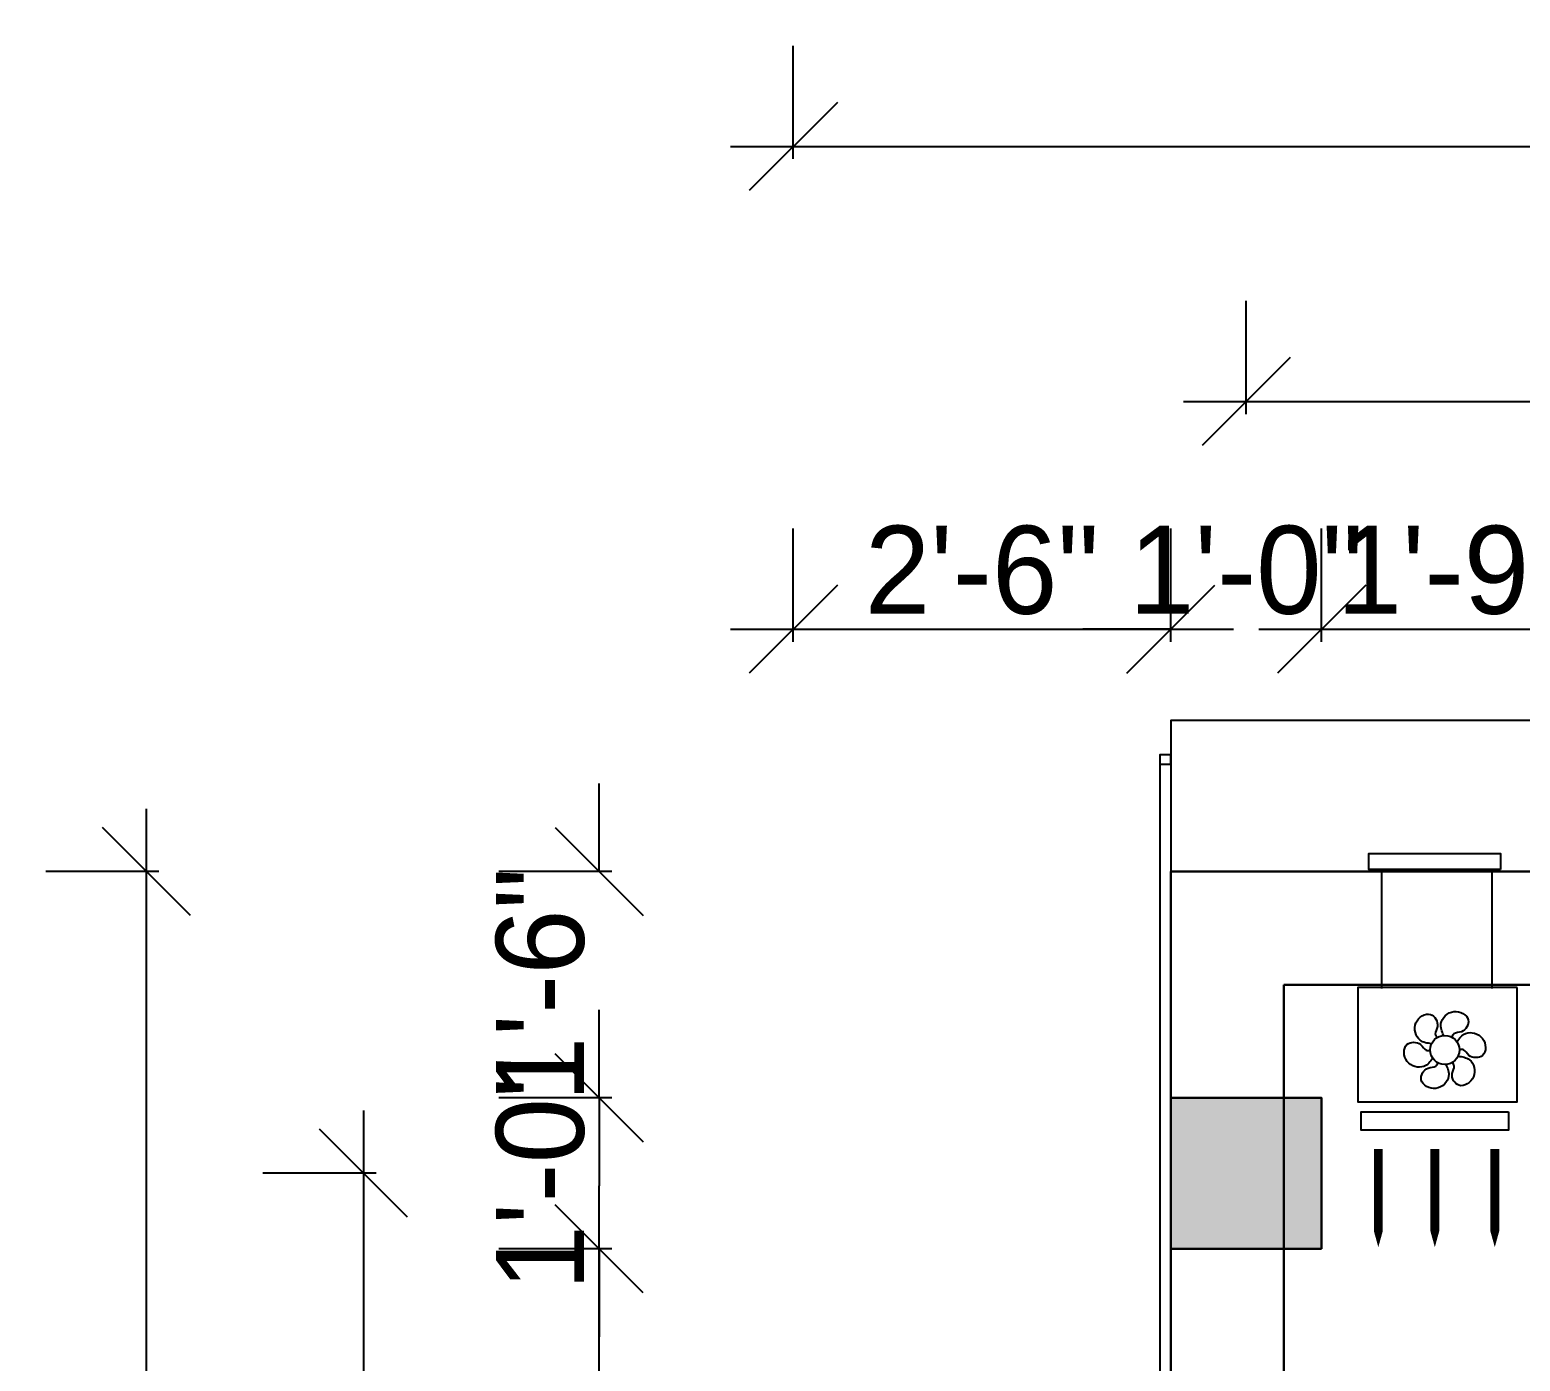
# Model space of a CAD drawing. Header units: inches. Extents: x 28835 to 36795, y -18828 to -9750.
# Drawn here: x 34995.2 to 35113.7, y -13402.2 to -13296.3 of the extents above; entities that cross this region are included whole.
import ezdxf

# ---------------------------------------------------------------- set-up
doc = ezdxf.new("R2010")
doc.units = ezdxf.units.IN
doc.header["$LTSCALE"] = 12
doc.header["$MEASUREMENT"] = 0
for name, color, linetype, lineweight in [('colum', 250, 'Continuous', 30), ('dimention', 5, 'Continuous', 9), ('Ha2', 31, 'Continuous', 0), ('Wall', 1, 'Continuous', 30)]:
    doc.layers.add(name, color=color, linetype=linetype, lineweight=lineweight)
doc.layers.add('ducting', color=7, linetype='Continuous')
doc.styles.add('Times', font='GOTHIC.TTF')
doc.dimstyles.new('D75', dxfattribs={"dimtxt": 7, "dimasz": 7, "dimexe": 8, "dimexo": 24, "dimgap": 1, "dimtad": 1, "dimdec": 1, "dimzin": 3, "dimdsep": 46, "dimlunit": 4, "dimtxsty": 'Times', "dimblk": 'OBLIQUE', "dimcen": 0, "dimdle": 5, "dimaunit": 1, "dimadec": 3, "dimazin": 0, "dimtfac": 1, "dimtdec": 1, "dimtix": 1, "dimtofl": 0, "dimtmove": 1, "dimatfit": 0, "dimldrblk": 'OBLIQUE', "dimfxl": 1, "dimfxlon": 1, "dimtolj": 1, "dimtzin": 0, "dimarcsym": 0})

# ---------------------------------------------------------------- blocks, each defined once
blk = doc.blocks.new('_Oblique')
at = {"color": 0, "linetype": 'ByBlock', "lineweight": -2}
blk.add_line((-0.5, -0.5), (0.5, 0.5), dxfattribs=at)
blk = doc.blocks.new('*D1211')
at = {"layer": 'Defpoints', "color": 0, "ltscale": 12, "transparency": 16777216}
for p in [(35097.96, -13343.98), (35085.96, -13381.26), (35097.96, -13381.26)]:
    blk.add_point(p, dxfattribs=at)
at = {"layer": 'dimention', "color": 0, "lineweight": -2, "ltscale": 12, "transparency": 16777216}
for p, q in [((35085.96, -13344.98), (35085.96, -13335.98)), ((35097.96, -13344.98), (35097.96, -13335.98)), ((35085.96, -13343.98), (35078.96, -13343.98)), ((35097.96, -13343.98), (35104.96, -13343.98))]:
    blk.add_line(p, q, dxfattribs=at)
at = {"layer": 'dimention', "color": 0, "lineweight": -2, "ltscale": 12, "transparency": 16777216, "xscale": 7, "yscale": 7, "zscale": 7}
blk.add_blockref('_Oblique', (35085.96, -13343.98), dxfattribs=at)
at = {"layer": 'dimention', "color": 0, "lineweight": -2, "ltscale": 12, "transparency": 16777216, "xscale": 7, "yscale": 7, "zscale": 7, "rotation": 180}
blk.add_blockref('_Oblique', (35097.96, -13343.98), dxfattribs=at)
at = {"layer": 'dimention', "color": 0, "ltscale": 12, "transparency": 16777216, "insert": (35091.96, -13339.31), "char_height": 7, "attachment_point": 5, "style": 'Times'}
blk.add_mtext('\\A1;1\'-0"', dxfattribs=at)
blk = doc.blocks.new('*D1212')
at = {"layer": 'Defpoints', "color": 0, "ltscale": 12, "transparency": 16777216}
for p in [(35118.98, -13343.98), (35118.98, -13363.26), (35097.96, -13381.26)]:
    blk.add_point(p, dxfattribs=at)
at = {"layer": 'dimention', "color": 0, "lineweight": -2, "ltscale": 12, "transparency": 16777216}
for p, q in [((35097.96, -13344.98), (35097.96, -13335.98)), ((35118.98, -13343.98), (35118.98, -13335.98)), ((35092.96, -13343.98), (35123.98, -13343.98))]:
    blk.add_line(p, q, dxfattribs=at)
at = {"layer": 'dimention', "color": 0, "lineweight": -2, "ltscale": 12, "transparency": 16777216, "xscale": 7, "yscale": 7, "zscale": 7, "rotation": 180}
blk.add_blockref('_Oblique', (35097.96, -13343.98), dxfattribs=at)
at = {"layer": 'dimention', "color": 0, "lineweight": -2, "ltscale": 12, "transparency": 16777216, "xscale": 7, "yscale": 7, "zscale": 7}
blk.add_blockref('_Oblique', (35118.98, -13343.98), dxfattribs=at)
at = {"layer": 'dimention', "color": 0, "ltscale": 12, "transparency": 16777216, "insert": (35108.47, -13339.31), "char_height": 7, "attachment_point": 5, "style": 'Times'}
blk.add_mtext('\\A1;1\'-9"', dxfattribs=at)
blk = doc.blocks.new('*D1222')
at = {"layer": 'Defpoints', "color": 0, "ltscale": 12, "transparency": 16777216}
for p in [(35205.96, -13325.88), (35091.96, -13381.26), (35205.96, -13381.26)]:
    blk.add_point(p, dxfattribs=at)
at = {"layer": 'dimention', "color": 0, "lineweight": -2, "ltscale": 12, "transparency": 16777216}
for p, q in [((35091.96, -13326.88), (35091.96, -13317.88)), ((35205.96, -13326.88), (35205.96, -13317.88)), ((35086.96, -13325.88), (35210.96, -13325.88))]:
    blk.add_line(p, q, dxfattribs=at)
at = {"layer": 'dimention', "color": 0, "lineweight": -2, "ltscale": 12, "transparency": 16777216, "xscale": 7, "yscale": 7, "zscale": 7, "rotation": 180}
blk.add_blockref('_Oblique', (35091.96, -13325.88), dxfattribs=at)
at = {"layer": 'dimention', "color": 0, "lineweight": -2, "ltscale": 12, "transparency": 16777216, "xscale": 7, "yscale": 7, "zscale": 7}
blk.add_blockref('_Oblique', (35205.96, -13325.88), dxfattribs=at)
at = {"layer": 'dimention', "color": 0, "ltscale": 12, "transparency": 16777216, "insert": (35148.96, -13321.21), "char_height": 7, "attachment_point": 5, "style": 'Times'}
blk.add_mtext('\\A1;9\'-6"', dxfattribs=at)
blk = doc.blocks.new('*D1225')
at = {"layer": 'Defpoints', "color": 0, "ltscale": 12, "transparency": 16777216}
for p in [(35085.96, -13343.98), (35055.94, -13481.76), (35085.96, -13481.76)]:
    blk.add_point(p, dxfattribs=at)
at = {"layer": 'dimention', "color": 0, "lineweight": -2, "ltscale": 12, "transparency": 16777216}
for p, q in [((35055.94, -13344.98), (35055.94, -13335.98)), ((35085.96, -13344.98), (35085.96, -13335.98)), ((35050.94, -13343.98), (35090.96, -13343.98))]:
    blk.add_line(p, q, dxfattribs=at)
at = {"layer": 'dimention', "color": 0, "lineweight": -2, "ltscale": 12, "transparency": 16777216, "xscale": 7, "yscale": 7, "zscale": 7, "rotation": 180}
blk.add_blockref('_Oblique', (35055.94, -13343.98), dxfattribs=at)
at = {"layer": 'dimention', "color": 0, "lineweight": -2, "ltscale": 12, "transparency": 16777216, "xscale": 7, "yscale": 7, "zscale": 7}
blk.add_blockref('_Oblique', (35085.96, -13343.98), dxfattribs=at)
at = {"layer": 'dimention', "color": 0, "ltscale": 12, "transparency": 16777216, "insert": (35070.95, -13339.31), "char_height": 7, "attachment_point": 5, "style": 'Times'}
blk.add_mtext('\\A1;2\'-6"', dxfattribs=at)
blk = doc.blocks.new('*D1226')
at = {"layer": 'Defpoints', "color": 0, "ltscale": 12, "transparency": 16777216}
for p in [(35469.96, -13305.59), (35469.96, -13381.26), (35055.94, -13481.76)]:
    blk.add_point(p, dxfattribs=at)
at = {"layer": 'dimention', "color": 0, "lineweight": -2, "ltscale": 12, "transparency": 16777216}
for p, q in [((35055.94, -13306.59), (35055.94, -13297.59)), ((35469.96, -13306.59), (35469.96, -13297.59)), ((35050.94, -13305.59), (35474.96, -13305.59))]:
    blk.add_line(p, q, dxfattribs=at)
at = {"layer": 'dimention', "color": 0, "lineweight": -2, "ltscale": 12, "transparency": 16777216, "xscale": 7, "yscale": 7, "zscale": 7, "rotation": 180}
blk.add_blockref('_Oblique', (35055.94, -13305.59), dxfattribs=at)
at = {"layer": 'dimention', "color": 0, "lineweight": -2, "ltscale": 12, "transparency": 16777216, "xscale": 7, "yscale": 7, "zscale": 7}
blk.add_blockref('_Oblique', (35469.96, -13305.59), dxfattribs=at)
at = {"layer": 'dimention', "color": 0, "ltscale": 12, "transparency": 16777216, "insert": (35262.95, -13300.91), "char_height": 7, "attachment_point": 5, "style": 'Times'}
blk.add_mtext('\\A1;34\'-6"', dxfattribs=at)
blk = doc.blocks.new('*D1237')
at = {"layer": 'Defpoints', "color": 0, "ltscale": 12, "transparency": 16777216}
for p in [(35040.51, -13393.26), (35085.96, -13393.26), (35055.94, -13481.76)]:
    blk.add_point(p, dxfattribs=at)
at = {"layer": 'dimention', "color": 0, "lineweight": -2, "ltscale": 12, "transparency": 16777216}
for p, q in [((35040.51, -13486.76), (35040.51, -13388.26)), ((35041.51, -13393.26), (35032.51, -13393.26)), ((35040.51, -13481.76), (35032.51, -13481.76))]:
    blk.add_line(p, q, dxfattribs=at)
at = {"layer": 'dimention', "color": 0, "lineweight": -2, "ltscale": 12, "transparency": 16777216, "xscale": 7, "yscale": 7, "zscale": 7}
for p, rotation in [((35040.51, -13393.26), 90), ((35040.51, -13481.76), 270)]:
    blk.add_blockref('_Oblique', p, dxfattribs=dict(at, rotation=rotation))
at = {"layer": 'dimention', "color": 0, "ltscale": 12, "transparency": 16777216, "insert": (35031.17, -13437.51), "char_height": 7, "attachment_point": 5, "rotation": 90, "style": 'Times'}
blk.add_mtext('\\A1;7\'-4{\\H1x;\\S1/2;}"', dxfattribs=at)
blk = doc.blocks.new('*D1238')
at = {"layer": 'Defpoints', "color": 0, "ltscale": 12, "transparency": 16777216}
for p in [(35040.51, -13381.26), (35085.96, -13381.26), (35085.96, -13393.26)]:
    blk.add_point(p, dxfattribs=at)
at = {"layer": 'dimention', "color": 0, "lineweight": -2, "ltscale": 12, "transparency": 16777216}
for p, q in [((35040.51, -13381.26), (35040.51, -13374.26)), ((35041.51, -13381.26), (35032.51, -13381.26)), ((35041.51, -13393.26), (35032.51, -13393.26)), ((35040.51, -13393.26), (35040.51, -13400.26))]:
    blk.add_line(p, q, dxfattribs=at)
at = {"layer": 'dimention', "color": 0, "lineweight": -2, "ltscale": 12, "transparency": 16777216, "xscale": 7, "yscale": 7, "zscale": 7}
for p, rotation in [((35040.51, -13381.26), 270), ((35040.51, -13393.26), 90)]:
    blk.add_blockref('_Oblique', p, dxfattribs=dict(at, rotation=rotation))
at = {"layer": 'dimention', "color": 0, "ltscale": 12, "transparency": 16777216, "insert": (35035.83, -13387.26), "char_height": 7, "attachment_point": 5, "rotation": 90, "style": 'Times'}
blk.add_mtext('\\A1;1\'-0"', dxfattribs=at)
blk = doc.blocks.new('*D1239')
at = {"layer": 'Defpoints', "color": 0, "ltscale": 12, "transparency": 16777216}
for p in [(35040.51, -13363.26), (35085.96, -13363.26), (35085.96, -13381.26)]:
    blk.add_point(p, dxfattribs=at)
at = {"layer": 'dimention', "color": 0, "lineweight": -2, "ltscale": 12, "transparency": 16777216}
for p, q in [((35040.51, -13363.26), (35040.51, -13356.26)), ((35041.51, -13363.26), (35032.51, -13363.26)), ((35041.51, -13381.26), (35032.51, -13381.26)), ((35040.51, -13381.26), (35040.51, -13388.26))]:
    blk.add_line(p, q, dxfattribs=at)
at = {"layer": 'dimention', "color": 0, "lineweight": -2, "ltscale": 12, "transparency": 16777216, "xscale": 7, "yscale": 7, "zscale": 7}
for p, rotation in [((35040.51, -13363.26), 270), ((35040.51, -13381.26), 90)]:
    blk.add_blockref('_Oblique', p, dxfattribs=dict(at, rotation=rotation))
at = {"layer": 'dimention', "color": 0, "ltscale": 12, "transparency": 16777216, "insert": (35035.83, -13372.26), "char_height": 7, "attachment_point": 5, "rotation": 90, "style": 'Times'}
blk.add_mtext('\\A1;1\'-6"', dxfattribs=at)
blk = doc.blocks.new('*D1240')
at = {"layer": 'Defpoints', "color": 0, "ltscale": 12, "transparency": 16777216}
for p in [(35085.96, -13387.26), (35021.75, -13546.26), (35085.96, -13546.26)]:
    blk.add_point(p, dxfattribs=at)
at = {"layer": 'dimention', "color": 0, "lineweight": -2, "ltscale": 12, "transparency": 16777216}
for p, q in [((35021.75, -13382.26), (35021.75, -13551.26)), ((35022.75, -13387.26), (35013.75, -13387.26)), ((35022.75, -13546.26), (35013.75, -13546.26))]:
    blk.add_line(p, q, dxfattribs=at)
at = {"layer": 'dimention', "color": 0, "lineweight": -2, "ltscale": 12, "transparency": 16777216, "xscale": 7, "yscale": 7, "zscale": 7}
for p, rotation in [((35021.75, -13387.26), 90), ((35021.75, -13546.26), 270)]:
    blk.add_blockref('_Oblique', p, dxfattribs=dict(at, rotation=rotation))
at = {"layer": 'dimention', "color": 0, "ltscale": 12, "transparency": 16777216, "insert": (35017.07, -13466.76), "char_height": 7, "attachment_point": 5, "rotation": 90, "style": 'Times'}
blk.add_mtext('\\A1;13\'-3"', dxfattribs=at)
blk = doc.blocks.new('*D1242')
at = {"layer": 'Defpoints', "color": 0, "ltscale": 12, "transparency": 16777216}
for p in [(35004.49, -13363.26), (35085.96, -13363.26), (35085.96, -13708.26)]:
    blk.add_point(p, dxfattribs=at)
at = {"layer": 'dimention', "color": 0, "lineweight": -2, "ltscale": 12, "transparency": 16777216}
for p, q in [((35004.49, -13713.26), (35004.49, -13358.26)), ((35005.49, -13363.26), (34996.49, -13363.26)), ((35005.49, -13708.26), (34996.49, -13708.26))]:
    blk.add_line(p, q, dxfattribs=at)
at = {"layer": 'dimention', "color": 0, "lineweight": -2, "ltscale": 12, "transparency": 16777216, "xscale": 7, "yscale": 7, "zscale": 7}
for p, rotation in [((35004.49, -13363.26), 90), ((35004.49, -13708.26), 270)]:
    blk.add_blockref('_Oblique', p, dxfattribs=dict(at, rotation=rotation))
at = {"layer": 'dimention', "color": 0, "ltscale": 12, "transparency": 16777216, "insert": (34999.81, -13535.76), "char_height": 7, "attachment_point": 5, "rotation": 90, "style": 'Times'}
blk.add_mtext('\\A1;28\'-9"', dxfattribs=at)
blk = doc.blocks.new('grill')
at = {"layer": 'ducting', "color": 3, "ltscale": 500}
for points in [[(-50.7, 76.8, 12, 12, 0), (-93.6, 76.8, 50, 0, 0), (-184.1, 76.8, 0, 0, 0)], [(-50.7, 0, 12, 12, 0), (-93.6, 0, 50, 0, 0), (-184.1, 0, 0, 0, 0)], [(-50.7, -81.5, 12, 12, 0), (-93.6, -81.5, 50, 0, 0), (-184.1, -81.5, 0, 0, 0)]]:
    blk.add_lwpolyline(points, format="xyseb", dxfattribs=at)
blk.add_lwpolyline([(0, -100), (-25, -100), (-25, 100), (0, 100)], close=True, dxfattribs=at)

msp = doc.modelspace()

# ---------------------------------------------------------------- hatches: boundary and pattern name
at = {"layer": 'Ha2'}
msp.add_hatch(color=256, dxfattribs=at).paths.add_polyline_path([(35097.96, -13393.26), (35097.96, -13381.26), (35085.96, -13381.26), (35085.96, -13393.26)])

# ---------------------------------------------------------------- linework, layer by layer
at = {"linetype": 'Continuous', "ltscale": 12}
for points in [[(35085.96, -13363.26), (35123.96, -13363.26), (35123.96, -13351.26), (35085.96, -13351.26)], [(35085.96, -13353.99), (35085.08, -13353.99), (35085.08, -13354.73), (35085.96, -13354.73)]]:
    msp.add_lwpolyline(points, close=True, dxfattribs=at)
at = {"color": 70, "linetype": 'Continuous', "ltscale": 12}
msp.add_lwpolyline([(35085.08, -13354.73), (35085.08, -13407.59), (35095.47, -13407.59), (35095.47, -13408.09)], dxfattribs=at)
at = {"layer": 'colum'}
msp.add_lwpolyline([(35097.96, -13393.26), (35097.96, -13381.26), (35085.96, -13381.26), (35085.96, -13393.26)], close=True, dxfattribs=at)
at = {"layer": 'ducting', "ltscale": 500}
for p, q in [((35102.71, -13363.1), (35102.71, -13372.56)), ((35111.49, -13363.1), (35111.49, -13372.56))]:
    msp.add_line(p, q, dxfattribs=at)
for points in [[(35112.19, -13363.1), (35101.7, -13363.1), (35101.7, -13361.83), (35112.19, -13361.83)], [(35113.51, -13372.47), (35100.84, -13372.47), (35100.84, -13381.58), (35113.51, -13381.58)]]:
    msp.add_lwpolyline(points, close=True, dxfattribs=at)
msp.add_circle((35107.75, -13377.45), 1.16, dxfattribs=at)
for points in [[(35106.7, -13376.95), (35106.36, -13376.92), (35105.55, -13376.79), (35105.09, -13375.21), (35106.64, -13374.2), (35107.38, -13375.45), (35106.9, -13376.1), (35107.07, -13376.37), (35107.14, -13376.46)], [(35107.66, -13376.29), (35107.52, -13375.98), (35107.22, -13375.21), (35108.36, -13374.03), (35110, -13374.86), (35109.3, -13376.13), (35108.5, -13376.04), (35108.35, -13376.32), (35108.3, -13376.43)], [(35108.71, -13376.79), (35108.91, -13376.51), (35109.42, -13375.87), (35111.02, -13376.26), (35111.12, -13378.11), (35109.67, -13378.13), (35109.35, -13377.39), (35109.03, -13377.4), (35108.91, -13377.41)], [(35106.79, -13378.1), (35106.6, -13378.39), (35106.08, -13379.02), (35104.49, -13378.63), (35104.38, -13376.79), (35105.83, -13376.77), (35106.16, -13377.51), (35106.48, -13377.5), (35106.59, -13377.48)], [(35107.84, -13378.61), (35107.99, -13378.92), (35108.28, -13379.68), (35107.15, -13380.87), (35105.5, -13380.03), (35106.2, -13378.77), (35107.01, -13378.86), (35107.16, -13378.58), (35107.2, -13378.47)], [(35108.8, -13377.95), (35109.14, -13377.98), (35109.95, -13378.11), (35110.41, -13379.68), (35108.86, -13380.69), (35108.12, -13379.45), (35108.6, -13378.8), (35108.43, -13378.53), (35108.36, -13378.44)]]:
    msp.add_open_spline(points, degree=3, knots=[3.1012, 3.1012, 3.1012, 3.1012, 19.647182, 43.581902, 66.472608, 84.963083, 95.759434, 101.330369, 101.330369, 101.330369, 101.330369], dxfattribs=at)
at = {"layer": 'Wall'}
for p, q in [((35094.96, -13486.26), (35094.96, -13372.26)), ((35094.96, -13372.26), (35202.96, -13372.26))]:
    msp.add_line(p, q, dxfattribs=at)
msp.add_lwpolyline([(35211.96, -13381.26), (35211.96, -13363.26), (35085.96, -13363.26), (35085.96, -13490.76)], dxfattribs=at)

# ---------------------------------------------------------------- block references
at = {"layer": 'ducting', "xscale": 0.05851536388049474, "yscale": 0.05851536388049474, "zscale": 0.05851536388049474, "rotation": 89.99999999999999}
msp.add_blockref('grill', (35106.96, -13382.36), dxfattribs=at)

# ---------------------------------------------------------------- dimensions: what is measured, and where the dimension line sits
at = {"layer": 'dimention', "ltscale": 12}
for base, p1, p2, picture, middle in [((35469.96, -13305.59), (35055.94, -13481.76), (35469.96, -13381.26), '*D1226', (35262.95, -13300.91)), ((35205.96, -13325.88), (35091.96, -13381.26), (35205.96, -13381.26), '*D1222', (35148.96, -13321.21)), ((35085.96, -13343.98), (35055.94, -13481.76), (35085.96, -13481.76), '*D1225', (35070.95, -13339.31)), ((35097.96, -13343.98), (35085.96, -13381.26), (35097.96, -13381.26), '*D1211', (35091.96, -13339.31)), ((35118.98, -13343.98), (35097.96, -13381.26), (35118.98, -13363.26), '*D1212', (35108.47, -13339.31))]:
    dim = msp.add_linear_dim(base=base, p1=p1, p2=p2, dimstyle='D75', dxfattribs=at)
    dim.commit()
    dim.dimension.update_dxf_attribs({"geometry": picture, "text_midpoint": middle})
for base, p1, p2, picture, middle in [((35040.51, -13363.26), (35085.96, -13381.26), (35085.96, -13363.26), '*D1239', (35035.83, -13372.26)), ((35004.49, -13363.26), (35085.96, -13708.26), (35085.96, -13363.26), '*D1242', (34999.81, -13535.76)), ((35040.51, -13381.26), (35085.96, -13393.26), (35085.96, -13381.26), '*D1238', (35035.83, -13387.26)), ((35021.75, -13546.26), (35085.96, -13387.26), (35085.96, -13546.26), '*D1240', (35017.07, -13466.76)), ((35040.51, -13393.26), (35055.94, -13481.76), (35085.96, -13393.26), '*D1237', (35031.17, -13437.51))]:
    dim = msp.add_linear_dim(base=base, p1=p1, p2=p2, angle=90, dimstyle='D75', dxfattribs=at)
    dim.commit()
    dim.dimension.update_dxf_attribs({"geometry": picture, "text_midpoint": middle})

doc.saveas('drawing.dxf')
